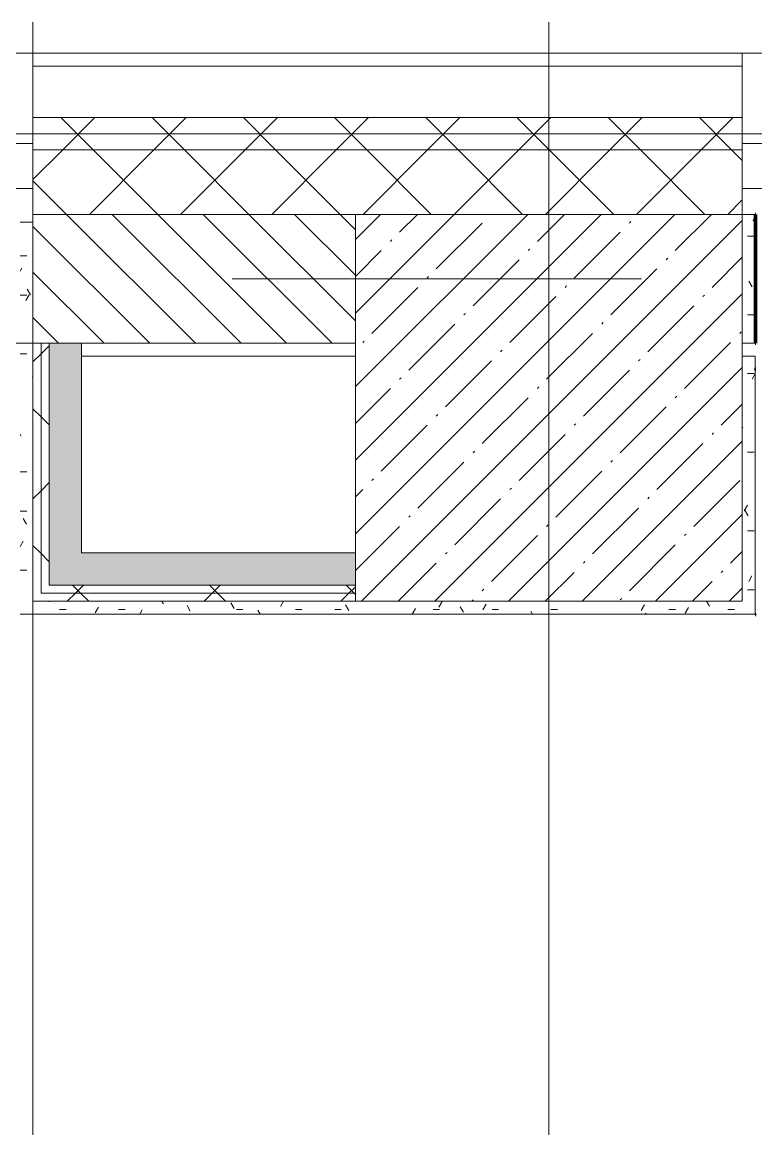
# Model space of a CAD drawing. Header units: millimetres. Extents: x 35144 to 233944, y -8553 to 29000.
# Drawn here: x 47643 to 48781, y 25682 to 27398 of the extents above; entities that cross this region are included whole.
import ezdxf

# ---------------------------------------------------------------- set-up
doc = ezdxf.new("R2010")
doc.units = ezdxf.units.MM
doc.linetypes.add('Осевая', pattern=[3175, 635, -476.25, 1587.5, -476.25])
for name, color, linetype, lineweight in [('A-GLAZ', 7, 'Continuous', 9), ('A-GLAZ-1', 7, 'Continuous', 13), ('A-WALL', 7, 'Continuous', 9), ('I-WALL', 7, 'Continuous', 9), ('S-COLS', 7, 'Continuous', 9), ('Оси', 7, 'Continuous', 9), ('Оси-2', 7, 'Осевая', 9)]:
    doc.layers.add(name, color=color, linetype=linetype, lineweight=lineweight)
for name, color, linetype, lineweight, true_color in [('A-WALL-1', 7, 'Continuous', 9, 0xc0c0c0), ('I-WALL-27', 7, 'Continuous', 9, 0xd1cbbf), ('I-WALL-28', 7, 'Continuous', 80, 0xffd2ff), ('I-WALL-6', 7, 'Continuous', 9, 0xc0c0c0), ('I-WALL-8', 7, 'Continuous', 80, 0xff80c0), ('S-WALL-ANLY', 7, 'Continuous', 13, 0x008040), ('S-WALL-ANLY-1', 7, 'Continuous', 5, 0x008040)]:
    doc.layers.add(name, color=color, linetype=linetype, lineweight=lineweight, true_color=true_color)
pattern_1 = [(45, (0, 0), (-70.71068, 70.71068), []), (135, (0, 0), (-70.71068, -70.71068), [])]
pattern_2 = [(0, (0, 0), (121.92, 30.48), [10.058, -81.382, 10.058, -81.382, -487.68]), (0, (0, 0), (121.92, 30.48), [-182.88, 10.058, -172.822, 10.058, -81.382, -213.36]), (0, (0, 0), (121.92, 30.48), [-457.2, 10.058, -50.902, 10.058, -142.342]), (120, (45.72, 15.24), (-87.356454, 90.345817), [10.058, -81.382, 10.058, -81.382, -487.68]), (120, (45.72, 15.24), (-87.356454, 90.345817), [-182.88, 10.058, -172.822, 10.058, -81.382, -213.36]), (120, (45.72, 15.24), (-87.356454, 90.345817), [-457.2, 10.058, -50.902, 10.058, -142.342]), (240, (60.96, 76.2), (-34.563546, -120.825817), [10.058, -81.382, 10.058, -81.382, -487.68]), (240, (60.96, 76.2), (-34.563546, -120.825817), [-182.88, 10.058, -172.822, 10.058, -81.382, -213.36]), (240, (60.96, 76.2), (-34.563546, -120.825817), [-457.2, 10.058, -50.902, 10.058, -142.342])]
pattern_3 = [(45, (0, 0), (-106.066, 106.066), []), (135, (0, 0), (-106.066, -106.066), [])]

# ---------------------------------------------------------------- blocks, each defined once
blk = doc.blocks.new('120_Окно_СКБ_2Ст - 120_Окно_СКБ_2Ст 3100х2500 _мал_створка слева_-22273855-План отделки стен 1 этажа в осях 17-23')
at = {"layer": 'A-GLAZ'}
for p, q in [((1550, -5), (-1550, -5)), ((1500, -75), (1550, -75))]:
    blk.add_line(p, q, dxfattribs=at)
at = {"layer": 'A-GLAZ-1'}
for p, q in [((1480, -5), (1550, -5)), ((1550, -5), (1550, -75)), ((1550, -75), (1480, -75))]:
    blk.add_line(p, q, dxfattribs=at)
blk = doc.blocks.new('120_Окно_СКБ_2Ст - 120_Окно_СКБ_2Ст 2100х2400 _мал створка справа_-19092174-План отделки стен 1 этажа в осях 17-23')
at = {"layer": 'A-GLAZ'}
for p, q in [((1050, -5), (-1050, -5)), ((-930, -55), (100, -55)), ((100, -65), (-930, -65)), ((270, -55), (930, -55)), ((930, -65), (270, -65)), ((-1050, -75), (-1000, -75)), ((170, -75), (200, -75)), ((1000, -75), (1050, -75))]:
    blk.add_line(p, q, dxfattribs=at)
at = {"layer": 'A-GLAZ-1'}
for p, q in [((-1050, -75), (-1050, -5)), ((-1050, -5), (-980, -5)), ((-980, -5), (-980, -75)), ((150, -75), (150, -5)), ((150, -5), (220, -5)), ((220, -5), (220, -75)), ((980, -75), (980, -5)), ((980, -5), (1050, -5)), ((1050, -5), (1050, -75)), ((150, -35), (-980, -35)), ((-980, -35), (-980, -75)), ((-930, -85), (-930, -35)), ((100, -85), (100, -35)), ((150, -75), (150, -35)), ((980, -35), (220, -35)), ((220, -35), (220, -75)), ((270, -85), (270, -35)), ((930, -85), (930, -35)), ((980, -75), (980, -35)), ((-980, -75), (-1050, -75)), ((-980, -75), (-1000, -75)), ((-1000, -75), (-1000, -85)), ((-1000, -85), (170, -85)), ((170, -85), (-1000, -85)), ((220, -75), (150, -75)), ((170, -75), (150, -75)), ((170, -85), (170, -75)), ((220, -75), (200, -75)), ((200, -75), (200, -85)), ((200, -85), (1000, -85)), ((1000, -85), (200, -85)), ((1050, -75), (980, -75)), ((1000, -75), (980, -75)), ((1000, -85), (1000, -75))]:
    blk.add_line(p, q, dxfattribs=at)

msp = doc.modelspace()

# ---------------------------------------------------------------- hatches: boundary and pattern name
at = {"layer": 'A-WALL'}
h = msp.add_hatch(dxfattribs=at)
h.set_pattern_fill('FP_17', color=256, style=0, pattern_type=2)
h.set_pattern_definition(pattern_1)
h.paths.add_polyline_path([(84970, 27200), (84970, 27250), (80350, 27250), (80350, 27200), (84290.1, 27200)])
h.paths.add_polyline_path([(68210, 27200), (70810, 27200), (70810, 27250), (68210, 27250)])
h.paths.add_polyline_path([(74250, 27200), (74250, 27250), (72910, 27250), (72910, 27200), (73899.9, 27200)])
h.paths.add_polyline_path([(76350, 27200), (77250, 27200), (77250, 27250), (76350, 27250)])
h.paths.add_polyline_path([(60005, 27200), (61060, 27200), (61060, 27250), (60005, 27250)])
h.paths.add_polyline_path([(57201.2, 27200), (57705, 27200), (57705, 27250), (56860, 27250), (56860, 27200)])
h.paths.add_polyline_path([(50860, 27200), (51760, 27200), (51760, 27250), (50860, 27250)])
h.paths.add_polyline_path([(66160, 27200), (67110, 27200), (67110, 27250), (66160, 27250)])
h.paths.add_polyline_path([(54603.7, 27200), (54760, 27200), (54760, 27250), (53860, 27250), (53860, 27200), (53861.5, 27200)])
h.paths.add_polyline_path([(48760, 27200), (48760, 27250), (47660, 27250), (47660, 27200), (48666.4, 27200)])
h.paths.add_polyline_path([(42160, 27200), (44560, 27200), (44560, 27250), (42160, 27250)])
h = msp.add_hatch(dxfattribs=at)
h.set_pattern_fill('FP_17', color=256, style=0, pattern_type=2)
h.set_pattern_definition(pattern_1)
h.paths.add_polyline_path([(84970, 27100), (84970, 27200), (80350, 27200), (80350, 27100), (84290.1, 27100)])
h.paths.add_polyline_path([(77250, 27100), (77250, 27200), (76350, 27200), (76350, 27100), (76868.5, 27100)])
h.paths.add_polyline_path([(67078, 27100), (67110, 27100), (67110, 27102), (67078, 27102), (67078, 27110), (67110, 27110), (67110, 27200), (66160, 27200), (66160, 27100), (67060, 27100)])
h.paths.add_polyline_path([(68210, 27100), (70810, 27100), (70810, 27200), (68210, 27200), (68210, 27110), (68242, 27110), (68242, 27102), (68210, 27102)])
h.paths.add_polyline_path([(74040, 27100), (74250, 27100), (74250, 27200), (72910, 27200), (72910, 27100), (73899.9, 27100)])
h.paths.add_polyline_path([(60005, 27100), (61060, 27100), (61060, 27200), (60005, 27200)])
h.paths.add_polyline_path([(54160, 27100), (54760, 27100), (54760, 27200), (53860, 27200), (53860, 27100), (53861.5, 27100)])
h.paths.add_polyline_path([(48160, 27100), (48760, 27100), (48760, 27200), (47660, 27200), (47660, 27100), (47924.2, 27100)])
h.paths.add_polyline_path([(56860, 27100), (57705, 27100), (57705, 27200), (56860, 27200)])
h.paths.add_polyline_path([(50860, 27100), (51760, 27100), (51760, 27200), (50860, 27200)])
h.paths.add_polyline_path([(44560, 27100), (44560, 27200), (42160, 27200), (42160, 27100), (44213.4, 27100)])
h = msp.add_hatch(dxfattribs=at)
h.set_pattern_fill('FP_22', color=256, style=0, pattern_type=2)
h.set_pattern_definition([(135, (0, 0), (-35.35534, -35.35534), [])])
h.paths.add_polyline_path([(73540, 26900), (73540, 27100), (72910, 27100), (72910, 26900)])
h.paths.add_polyline_path([(74040, 26900), (74250, 26900), (74250, 27100), (74040, 27100)])
h.paths.add_polyline_path([(80650, 26900), (80650, 27100), (80350, 27100), (80350, 26900), (80579.3, 26900)])
h.paths.add_polyline_path([(76750, 26900), (76750, 27100), (76350, 27100), (76350, 26900)])
h.paths.add_polyline_path([(67060, 26900), (67060, 27100), (66760, 27100), (66760, 26900), (66849.3, 26900)])
h.paths.add_polyline_path([(68704.7, 26900), (70310, 26900), (70310, 27100), (68206, 27100), (68206, 26900), (68410, 26900)])
h.paths.add_polyline_path([(56860, 26900), (57705, 26900), (57705, 27100), (56860, 27100)])
h.paths.add_polyline_path([(54160, 26900), (54160, 27100), (53860, 27100), (53860, 26900), (53861.5, 26900)])
h.paths.add_polyline_path([(60760, 26900), (61060, 26900), (61060, 27100), (60760, 27100)])
h.paths.add_polyline_path([(60160, 26900), (60160, 27100), (60005, 27100), (60005, 26900)])
h.paths.add_polyline_path([(51760, 26900), (51760, 27100), (50860, 27100), (50860, 26900), (51635, 26900)])
h.paths.add_polyline_path([(47924.2, 26900), (48160, 26900), (48160, 27100), (47660, 27100), (47660, 26900), (47738.7, 26900)])
h.paths.add_polyline_path([(44560, 26900), (44560, 27100), (42760, 27100), (42760, 26900), (44213.4, 26900)])
at = {"layer": 'I-WALL'}
h = msp.add_hatch(dxfattribs=at)
h.set_pattern_fill('FP_80', color=256, style=0, pattern_type=2)
h.set_pattern_definition(pattern_2)
h.paths.add_polyline_path([(48760, 26900), (48780, 26900), (48780, 27100), (48760, 27100), (48760, 27081.9)])
h = msp.add_hatch(dxfattribs=at)
h.set_pattern_fill('FP_80', color=256, style=0, pattern_type=2)
h.set_pattern_definition(pattern_2)
h.paths.add_polyline_path([(47640, 26900), (47660, 26900), (47660, 27088), (47640, 27088), (47640, 26940.6)])
h = msp.add_hatch(dxfattribs=at)
h.set_pattern_fill('FP_80', color=256, style=0, pattern_type=2)
h.set_pattern_definition(pattern_2)
h.paths.add_polyline_path([(47660, 26500), (47660, 26900), (47640, 26900), (47640, 26500)])
h = msp.add_hatch(dxfattribs=at)
h.set_pattern_fill('FP_81', color=256, style=0, pattern_type=2)
h.set_pattern_definition(pattern_3)
h.paths.add_polyline_path([(47660, 26500), (47672.5, 26500), (47672.5, 26900), (47660, 26900), (47660, 26516.7)])
h = msp.add_hatch(dxfattribs=at)
h.set_pattern_fill('FP_81', color=256, style=0, pattern_type=2)
h.set_pattern_definition(pattern_3)
h.paths.add_polyline_path([(47685, 26512.5), (47685, 26900), (47672.5, 26900), (47672.5, 26512.5)])
for points in [[(47685, 26525), (47735, 26525), (47735, 26900), (47685, 26900), (47685, 26658)], [(47735, 26525), (48160, 26525), (48160, 26575), (47735, 26575)]]:
    msp.add_hatch(color=256, dxfattribs=at).paths.add_polyline_path(points)
h = msp.add_hatch(dxfattribs=at)
h.set_pattern_fill('FP_80', color=256, style=0, pattern_type=2)
h.set_pattern_definition(pattern_2)
h.paths.add_polyline_path([(48760, 26480), (48780, 26480), (48780, 26880), (48760, 26880), (48760, 26500)])
h = msp.add_hatch(dxfattribs=at)
h.set_pattern_fill('FP_81', color=256, style=0, pattern_type=2)
h.set_pattern_definition(pattern_3)
h.paths.add_polyline_path([(47685, 26512.5), (48160, 26512.5), (48160, 26525), (47685, 26525), (47685, 26516.7)])
h = msp.add_hatch(dxfattribs=at)
h.set_pattern_fill('FP_80', color=256, style=0, pattern_type=2)
h.set_pattern_definition(pattern_2)
h.paths.add_polyline_path([(47924.2, 26480), (48760, 26480), (48760, 26500), (47640, 26500), (47640, 26480)])
h = msp.add_hatch(dxfattribs=at)
h.set_pattern_fill('FP_81', color=256, style=0, pattern_type=2)
h.set_pattern_definition(pattern_3)
h.paths.add_polyline_path([(47735, 26500), (48160, 26500), (48160, 26512.5), (47672.5, 26512.5), (47672.5, 26500)])
at = {"layer": 'S-COLS'}
h = msp.add_hatch(dxfattribs=at)
h.set_pattern_fill('FP_1', color=256, style=0, pattern_type=2)
h.set_pattern_definition([(45, (0, 0), (-57.02463, 57.02463), []), (45, (57.025, 0), (-57.02463, 57.02463), [100.806, -20.161, 3.353, -16.808])])
h.paths.add_polyline_path([(48760, 26500), (48760, 27100), (48160, 27100), (48160, 26500), (48666.4, 26500)])

# ---------------------------------------------------------------- linework, layer by layer
at = {"layer": 'A-WALL'}
for p, q in [((48760, 27330), (47660, 27330)), ((48760, 27250), (47660, 27250)), ((48760, 27200), (47660, 27200)), ((48160, 27100), (47660, 27100)), ((47672.5, 26900), (47672.5, 26512.5)), ((47685, 26900), (47685, 26525)), ((48780, 26480), (48780, 26860)), ((47685, 26525), (48160, 26525)), ((47672.5, 26512.5), (48160, 26512.5))]:
    msp.add_line(p, q, dxfattribs=at)
at = {"layer": 'A-WALL-1'}
for p, q in [((42160, 27350), (50860, 27350)), ((47660, 27350), (47660, 27100)), ((48760, 27100), (48760, 27350)), ((47660, 27100), (47660, 27088)), ((47660, 27100), (48760, 27100)), ((48160, 26900), (48160, 27100)), ((47660, 26900), (48160, 26900))]:
    msp.add_line(p, q, dxfattribs=at)
at = {"layer": 'I-WALL-27'}
msp.add_line((44560, 26900), (47660, 26900), dxfattribs=at)
at = {"layer": 'I-WALL-28'}
for p, q in [((48781, 27100), (48780, 27100)), ((48780, 27100), (48780, 26900)), ((48781, 26900), (48781, 27100)), ((48780, 26900), (48781, 26900))]:
    msp.add_line(p, q, dxfattribs=at)
at = {"layer": 'I-WALL-6'}
for p, q in [((48780, 27100), (48760, 27100)), ((48760, 27100), (48760, 26900)), ((47660, 27088), (47640, 27088)), ((47660, 27088), (47660, 26500)), ((47735, 26575), (47735, 26900)), ((48760, 26900), (48780, 26900)), ((48160, 26880), (47735, 26880)), ((48760, 26880), (48760, 26500)), ((48780, 26880), (48760, 26880)), ((48780, 26860), (48780, 26880)), ((48160, 26575), (47735, 26575)), ((48160, 26500), (48160, 26575)), ((47660, 26500), (48760, 26500)), ((47640, 26480), (48780, 26480))]:
    msp.add_line(p, q, dxfattribs=at)
at = {"layer": 'I-WALL-8'}
for p, q in [((48781, 26860), (48780, 26860)), ((48780, 26480), (48780, 26479.5)), ((48780, 26479.5), (48781, 26479.5))]:
    msp.add_line(p, q, dxfattribs=at)
at = {"layer": 'S-COLS'}
for p, q in [((48760, 27100), (48160, 27100)), ((48160, 27100), (48160, 26900)), ((48760, 26500), (48760, 27100)), ((48160, 26900), (48160, 26500)), ((48160, 26500), (48760, 26500))]:
    msp.add_line(p, q, dxfattribs=at)
at = {"layer": 'S-WALL-ANLY'}
for p, q in [((44560, 27225), (47660, 27225)), ((48760, 27225), (50860, 27225))]:
    msp.add_line(p, q, dxfattribs=at)
at = {"layer": 'S-WALL-ANLY-1'}
msp.add_line((48760, 27225), (47660, 27225), dxfattribs=at)
at = {"layer": 'Оси'}
for p, q in [((47660, 24898.1), (47660, 27398.1)), ((48460, 24898.1), (48460, 27398.1))]:
    msp.add_line(p, q, dxfattribs=at)
at = {"layer": 'Оси-2'}
msp.add_line((38443.7, 27000), (82200, 27000), dxfattribs=at)

# ---------------------------------------------------------------- block references
at = {"layer": 'A-GLAZ'}
for name, p in [('120_Окно_СКБ_2Ст - 120_Окно_СКБ_2Ст 3100х2500 _мал_створка слева_-22273855-План отделки стен 1 этажа в осях 17-23', (46110, 27215)), ('120_Окно_СКБ_2Ст - 120_Окно_СКБ_2Ст 2100х2400 _мал створка справа_-19092174-План отделки стен 1 этажа в осях 17-23', (49810, 27215))]:
    msp.add_blockref(name, p, dxfattribs=at)

doc.saveas('drawing.dxf')
